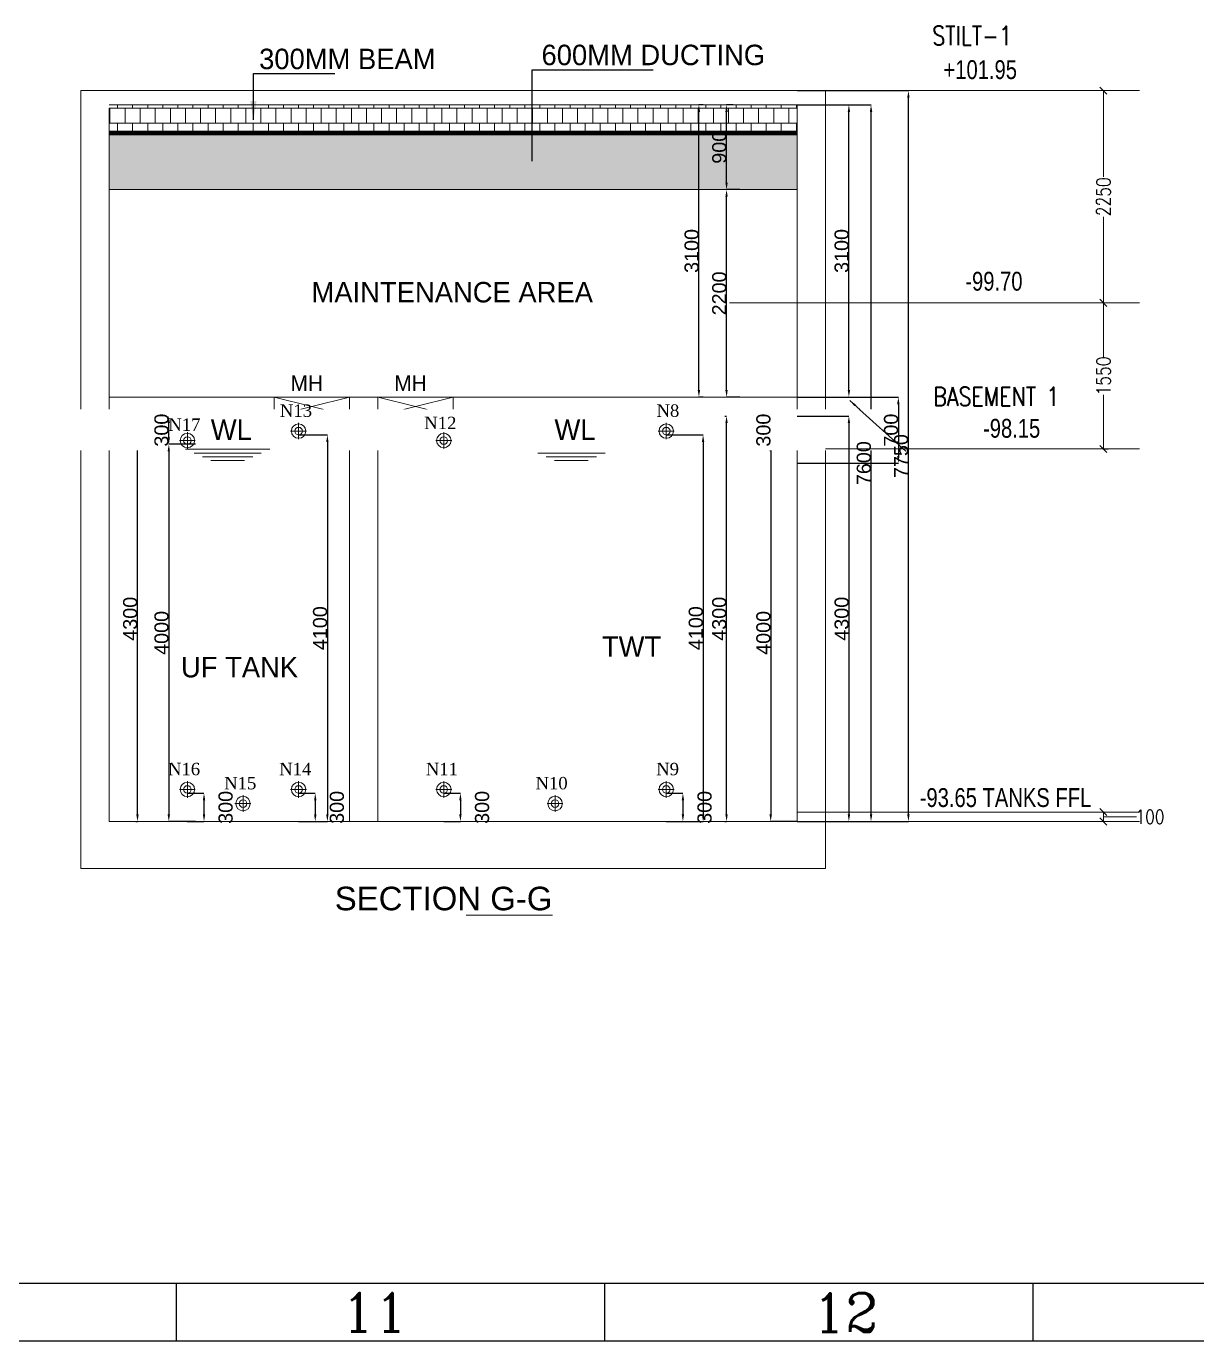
# Model space of a CAD drawing. Header units: millimetres. Extents: x -586673698 to -573385747, y -389867798 to -389752240.
# Drawn here: x -586628628 to -586616213, y -389809116 to -389795179 of the extents above; entities that cross this region are included whole.
import ezdxf

# ---------------------------------------------------------------- set-up
doc = ezdxf.new("R2010")
doc.units = ezdxf.units.MM
doc.header["$LTSCALE"] = 100
doc.linetypes.add('DASHED', pattern=[19.05, 12.7, -6.35])
for name, color, linetype, lineweight in [('A3-DIM', 4, 'Continuous', 13), ('dim', 11, 'Continuous', 13), ('PL-DOMESTIC WATER TANK', 171, 'Continuous', 0)]:
    doc.layers.add(name, color=color, linetype=linetype, lineweight=lineweight)
for name, color, linetype in [('DT-PL-SHAFT', 230, 'Continuous'), ('DT-PL-SUMP', 230, 'Continuous'), ('DT-PL-Text', 181, 'Continuous'), ('LINE', 9, 'Continuous'), ('MAN', 7, 'Continuous'), ('PL-TEXT', 241, 'Continuous'), ('PS_DIM', 9, 'Continuous'), ('T', 2, 'Continuous')]:
    doc.layers.add(name, color=color, linetype=linetype)
doc.styles.add('Arial', font='arial.ttf')
doc.styles.add('ARIEL', font='arial.ttf')
doc.styles.add('combine', font='romanc.shx', dxfattribs={"width": 0.8})
doc.styles.add('ROMANTIC', font='romantic.ttf')
doc.styles.add('simplex-0.8', font='simplex.shx', dxfattribs={"width": 0.8})
doc.styles.add('style1', font='romanc.shx')
doc.dimstyles.new('75 ISO', dxfattribs={"dimtxt": 100, "dimasz": 75, "dimexe": 75, "dimexo": 0.7, "dimgap": 0.4, "dimtad": 0, "dimtoh": 1, "dimdec": 0, "dimdsep": 46, "dimtxsty": 'combine', "dimblk": 'OBLIQUE', "dimcen": 0, "dimclrd": 11, "dimclre": 2, "dimclrt": 4, "dimadec": 1, "dimazin": 2, "dimtfac": 1, "dimtdec": 0, "dimtmove": 2, "dimatfit": 3, "dimldrblk": 'OBLIQUE', "dimfxl": 0, "dimtolj": 1, "dimtzin": 0, "dimlwd": -1, "dimlwe": -1, "dimarcsym": 0})
doc.dimstyles.new('V Mts', dxfattribs={"dimtxt": 150, "dimasz": 75, "dimexe": 0.1, "dimexo": 0, "dimgap": 0.01, "dimtad": 1, "dimdec": 0, "dimzin": 3, "dimdsep": 46, "dimtxsty": 'Arial', "dimsah": 1, "dimcen": 0.09375, "dimdle": 0.01, "dimclrd": 8, "dimclre": 8, "dimclrt": 256, "dimadec": 0, "dimazin": 0, "dimtfac": 0.7, "dimtdec": 3, "dimtofl": 0, "dimtmove": 2, "dimatfit": 3, "dimfxl": 0, "dimfrac": 1, "dimtolj": 1, "dimtzin": 0, "dimarcsym": 0})
pattern_1 = [(0, (-585744700.16, -389664685.21), (0, 160), []), (90, (-585744700.16, -389664685.214), (-80, 160), [160, -160])]

# ---------------------------------------------------------------- blocks, each defined once
blk = doc.blocks.new('*D944')
at = {"layer": 'Defpoints', "color": 0, "ltscale": 5, "transparency": 16777216}
for p in [(-586620450, -389799611), (-586620732, -389803611), (-586620450, -389803611)]:
    blk.add_point(p, dxfattribs=at)
at = {"layer": 'DT-PL-SHAFT', "color": 8, "lineweight": -2, "ltscale": 5, "transparency": 16777216}
for p, q in [((-586620450, -389799611), (-586620732, -389799611)), ((-586620732, -389799686), (-586620732, -389803536)), ((-586620450, -389803611), (-586620732, -389803611))]:
    blk.add_line(p, q, dxfattribs=at)
at = {"layer": 'DT-PL-SHAFT', "color": 8, "ltscale": 5, "transparency": 16777216}
for points in [[(-586620745, -389799686), (-586620720, -389799686), (-586620732, -389799611)], [(-586620745, -389803536), (-586620720, -389803536), (-586620732, -389803611)]]:
    blk.add_solid(points, dxfattribs=at)
at = {"layer": 'DT-PL-SHAFT', "lineweight": 13, "ltscale": 5, "transparency": 16777216, "insert": (-586620809, -389801611), "char_height": 150, "attachment_point": 5, "rotation": 90, "style": 'Arial'}
blk.add_mtext('\\A1;4000', dxfattribs=at)
blk = doc.blocks.new('*D945')
at = {"layer": 'Defpoints', "color": 0, "ltscale": 5, "transparency": 16777216}
for p in [(-586620732, -389799311), (-586620732, -389799311), (-586620732, -389799611)]:
    blk.add_point(p, dxfattribs=at)
at = {"layer": 'DT-PL-SHAFT', "color": 8, "lineweight": -2, "ltscale": 5, "transparency": 16777216}
for p, q in [((-586620732, -389799311), (-586620732, -389799311)), ((-586620732, -389799536), (-586620732, -389799386)), ((-586620732, -389799611), (-586620732, -389799611))]:
    blk.add_line(p, q, dxfattribs=at)
at = {"layer": 'DT-PL-SHAFT', "color": 8, "ltscale": 5, "transparency": 16777216}
for points in [[(-586620745, -389799386), (-586620720, -389799386), (-586620732, -389799311)], [(-586620745, -389799536), (-586620720, -389799536), (-586620732, -389799611)]]:
    blk.add_solid(points, dxfattribs=at)
at = {"layer": 'DT-PL-SHAFT', "lineweight": 13, "ltscale": 5, "transparency": 16777216, "insert": (-586620809, -389799461), "char_height": 150, "attachment_point": 5, "rotation": 90, "style": 'Arial'}
blk.add_mtext('\\A1;300', dxfattribs=at)
blk = doc.blocks.new('*D946')
at = {"layer": 'Defpoints', "color": 0, "ltscale": 5, "transparency": 16777216}
for p in [(-586620450, -389796011, -3), (-586619668, -389796011), (-586620450, -389803611)]:
    blk.add_point(p, dxfattribs=at)
at = {"layer": 'DT-PL-SHAFT', "color": 8, "lineweight": -2, "ltscale": 5, "transparency": 16777216}
for p, q in [((-586620450, -389796011), (-586619667, -389796011)), ((-586619668, -389803536), (-586619668, -389796086)), ((-586620450, -389803611), (-586619667, -389803611))]:
    blk.add_line(p, q, dxfattribs=at)
at = {"layer": 'DT-PL-SHAFT', "color": 8, "ltscale": 5, "transparency": 16777216}
for points in [[(-586619680, -389796086), (-586619655, -389796086), (-586619668, -389796011)], [(-586619680, -389803536), (-586619655, -389803536), (-586619668, -389803611)]]:
    blk.add_solid(points, dxfattribs=at)
at = {"layer": 'DT-PL-SHAFT', "lineweight": 13, "ltscale": 5, "transparency": 16777216, "insert": (-586619744, -389799811), "char_height": 150, "attachment_point": 5, "rotation": 90, "style": 'Arial'}
blk.add_mtext('\\A1;7600', dxfattribs=at)
blk = doc.blocks.new('*D947')
at = {"layer": 'Defpoints', "color": 0, "ltscale": 5, "transparency": 16777216}
for p in [(-586627467, -389799311, 3), (-586627448, -389799311), (-586627467, -389803611, 0)]:
    blk.add_point(p, dxfattribs=at)
at = {"layer": 'DT-PL-SHAFT', "color": 8, "lineweight": -2, "ltscale": 5, "transparency": 16777216}
for p, q in [((-586627467, -389799311), (-586627448, -389799311)), ((-586627448, -389803536), (-586627448, -389799386)), ((-586627467, -389803611), (-586627448, -389803611))]:
    blk.add_line(p, q, dxfattribs=at)
at = {"layer": 'DT-PL-SHAFT', "color": 8, "ltscale": 5, "transparency": 16777216}
for points in [[(-586627461, -389799386), (-586627436, -389799386), (-586627448, -389799311)], [(-586627461, -389803536), (-586627436, -389803536), (-586627448, -389803611)]]:
    blk.add_solid(points, dxfattribs=at)
at = {"layer": 'DT-PL-SHAFT', "lineweight": 13, "ltscale": 5, "transparency": 16777216, "insert": (-586627525, -389801461), "char_height": 150, "attachment_point": 5, "rotation": 90, "style": 'Arial'}
blk.add_mtext('\\A1;4300', dxfattribs=at)
blk = doc.blocks.new('*D912')
at = {"layer": 'Defpoints', "color": 0, "ltscale": 5, "transparency": 16777216}
for p in [(-586626834, -389799611), (-586627116, -389803611), (-586626834, -389803611)]:
    blk.add_point(p, dxfattribs=at)
at = {"layer": 'DT-PL-SHAFT', "color": 8, "lineweight": -2, "ltscale": 5, "transparency": 16777216}
for p, q in [((-586626834, -389799611), (-586627116, -389799611)), ((-586627116, -389799686), (-586627116, -389803536)), ((-586626834, -389803611), (-586627116, -389803611))]:
    blk.add_line(p, q, dxfattribs=at)
at = {"layer": 'DT-PL-SHAFT', "color": 8, "ltscale": 5, "transparency": 16777216}
for points in [[(-586627129, -389799686), (-586627104, -389799686), (-586627116, -389799611)], [(-586627129, -389803536), (-586627104, -389803536), (-586627116, -389803611)]]:
    blk.add_solid(points, dxfattribs=at)
at = {"layer": 'DT-PL-SHAFT', "lineweight": 13, "ltscale": 5, "transparency": 16777216, "insert": (-586627193, -389801611), "char_height": 150, "attachment_point": 5, "rotation": 90, "style": 'Arial'}
blk.add_mtext('\\A1;4000', dxfattribs=at)
blk = doc.blocks.new('*D913')
at = {"layer": 'Defpoints', "color": 0, "ltscale": 5, "transparency": 16777216}
for p in [(-586627116, -389799311), (-586627116, -389799311), (-586627116, -389799611)]:
    blk.add_point(p, dxfattribs=at)
at = {"layer": 'DT-PL-SHAFT', "color": 8, "lineweight": -2, "ltscale": 5, "transparency": 16777216}
for p, q in [((-586627116, -389799311), (-586627116, -389799311)), ((-586627116, -389799536), (-586627116, -389799386)), ((-586627116, -389799611), (-586627116, -389799611))]:
    blk.add_line(p, q, dxfattribs=at)
at = {"layer": 'DT-PL-SHAFT', "color": 8, "ltscale": 5, "transparency": 16777216}
for points in [[(-586627129, -389799386), (-586627104, -389799386), (-586627116, -389799311)], [(-586627129, -389799536), (-586627104, -389799536), (-586627116, -389799611)]]:
    blk.add_solid(points, dxfattribs=at)
at = {"layer": 'DT-PL-SHAFT', "lineweight": 13, "ltscale": 5, "transparency": 16777216, "insert": (-586627193, -389799461), "char_height": 150, "attachment_point": 5, "rotation": 90, "style": 'Arial'}
blk.add_mtext('\\A1;300', dxfattribs=at)
blk = doc.blocks.new('*D914')
at = {"layer": 'Defpoints', "color": 0, "ltscale": 5, "transparency": 16777216}
for p in [(-586621219, -389799311, 3), (-586621200, -389799311), (-586621219, -389803611, 0)]:
    blk.add_point(p, dxfattribs=at)
at = {"layer": 'DT-PL-SHAFT', "color": 8, "lineweight": -2, "ltscale": 5, "transparency": 16777216}
for p, q in [((-586621219, -389799311), (-586621200, -389799311)), ((-586621200, -389803536), (-586621200, -389799386)), ((-586621219, -389803611), (-586621200, -389803611))]:
    blk.add_line(p, q, dxfattribs=at)
at = {"layer": 'DT-PL-SHAFT', "color": 8, "ltscale": 5, "transparency": 16777216}
for points in [[(-586621213, -389799386), (-586621188, -389799386), (-586621200, -389799311)], [(-586621213, -389803536), (-586621188, -389803536), (-586621200, -389803611)]]:
    blk.add_solid(points, dxfattribs=at)
at = {"layer": 'DT-PL-SHAFT', "lineweight": 13, "ltscale": 5, "transparency": 16777216, "insert": (-586621277, -389801461), "char_height": 150, "attachment_point": 5, "rotation": 90, "style": 'Arial'}
blk.add_mtext('\\A1;4300', dxfattribs=at)
blk = doc.blocks.new('*D915')
at = {"layer": 'Defpoints', "color": 0, "ltscale": 5, "transparency": 16777216}
for p in [(-586621200, -389796911), (-586621059, -389796911, 0), (-586621059, -389799111, 3)]:
    blk.add_point(p, dxfattribs=at)
at = {"layer": 'DT-PL-SHAFT', "color": 8, "lineweight": -2, "ltscale": 5, "transparency": 16777216}
for p, q in [((-586621059, -389796911), (-586621200, -389796911)), ((-586621200, -389799036), (-586621200, -389796986)), ((-586621059, -389799111), (-586621200, -389799111))]:
    blk.add_line(p, q, dxfattribs=at)
at = {"layer": 'DT-PL-SHAFT', "color": 8, "ltscale": 5, "transparency": 16777216}
for points in [[(-586621213, -389796986), (-586621188, -389796986), (-586621200, -389796911)], [(-586621213, -389799036), (-586621188, -389799036), (-586621200, -389799111)]]:
    blk.add_solid(points, dxfattribs=at)
at = {"layer": 'DT-PL-SHAFT', "lineweight": 13, "ltscale": 5, "transparency": 16777216, "insert": (-586621277, -389798011), "char_height": 150, "attachment_point": 5, "rotation": 90, "style": 'Arial'}
blk.add_mtext('\\A1;2200', dxfattribs=at)
blk = doc.blocks.new('*D916')
at = {"layer": 'Defpoints', "color": 0, "ltscale": 5, "transparency": 16777216}
for p in [(-586621200, -389796011), (-586621130, -389796011, 0), (-586621130, -389796911)]:
    blk.add_point(p, dxfattribs=at)
at = {"layer": 'DT-PL-SHAFT', "color": 8, "lineweight": -2, "ltscale": 5, "transparency": 16777216}
for p, q in [((-586621130, -389796011), (-586621200, -389796011)), ((-586621200, -389796836), (-586621200, -389796086)), ((-586621130, -389796911), (-586621200, -389796911))]:
    blk.add_line(p, q, dxfattribs=at)
at = {"layer": 'DT-PL-SHAFT', "color": 8, "ltscale": 5, "transparency": 16777216}
for points in [[(-586621213, -389796086), (-586621188, -389796086), (-586621200, -389796011)], [(-586621213, -389796836), (-586621188, -389796836), (-586621200, -389796911)]]:
    blk.add_solid(points, dxfattribs=at)
at = {"layer": 'DT-PL-SHAFT', "lineweight": 13, "ltscale": 5, "transparency": 16777216, "insert": (-586621277, -389796461), "char_height": 150, "attachment_point": 5, "rotation": 90, "style": 'Arial'}
blk.add_mtext('\\A1;900', dxfattribs=at)
blk = doc.blocks.new('*D917')
at = {"layer": 'Defpoints', "color": 0, "ltscale": 5, "transparency": 16777216}
for p in [(-586620450, -389796011, 0), (-586619903, -389796011), (-586620450, -389799111, 3)]:
    blk.add_point(p, dxfattribs=at)
at = {"layer": 'DT-PL-SHAFT', "color": 8, "lineweight": -2, "ltscale": 5, "transparency": 16777216}
for p, q in [((-586620450, -389796011), (-586619902, -389796011)), ((-586619903, -389799036), (-586619903, -389796086)), ((-586620450, -389799111), (-586619902, -389799111))]:
    blk.add_line(p, q, dxfattribs=at)
at = {"layer": 'DT-PL-SHAFT', "color": 8, "ltscale": 5, "transparency": 16777216}
for points in [[(-586619915, -389796086), (-586619890, -389796086), (-586619903, -389796011)], [(-586619915, -389799036), (-586619890, -389799036), (-586619903, -389799111)]]:
    blk.add_solid(points, dxfattribs=at)
at = {"layer": 'DT-PL-SHAFT', "lineweight": 13, "ltscale": 5, "transparency": 16777216, "insert": (-586619979, -389797561), "char_height": 150, "attachment_point": 5, "rotation": 90, "style": 'Arial'}
blk.add_mtext('\\A1;3100', dxfattribs=at)
blk = doc.blocks.new('*D918')
at = {"layer": 'Defpoints', "color": 0, "ltscale": 5, "transparency": 16777216}
for p in [(-586620450, -389799311, 3), (-586620450, -389803611, 0), (-586619903, -389803611)]:
    blk.add_point(p, dxfattribs=at)
at = {"layer": 'DT-PL-SHAFT', "color": 8, "lineweight": -2, "ltscale": 5, "transparency": 16777216}
for p, q in [((-586620450, -389799311), (-586619902, -389799311)), ((-586619903, -389799386), (-586619903, -389803536)), ((-586620450, -389803611), (-586619902, -389803611))]:
    blk.add_line(p, q, dxfattribs=at)
at = {"layer": 'DT-PL-SHAFT', "color": 8, "ltscale": 5, "transparency": 16777216}
for points in [[(-586619915, -389799386), (-586619890, -389799386), (-586619903, -389799311)], [(-586619915, -389803536), (-586619890, -389803536), (-586619903, -389803611)]]:
    blk.add_solid(points, dxfattribs=at)
at = {"layer": 'DT-PL-SHAFT', "lineweight": 13, "ltscale": 5, "transparency": 16777216, "insert": (-586619979, -389801461), "char_height": 150, "attachment_point": 5, "rotation": 90, "style": 'Arial'}
blk.add_mtext('\\A1;4300', dxfattribs=at)
blk = doc.blocks.new('*D919')
at = {"layer": 'Defpoints', "color": 0, "ltscale": 5, "transparency": 16777216}
for p in [(-586620450, -389799111, 6), (-586620450, -389799811, 6), (-586619378, -389799811)]:
    blk.add_point(p, dxfattribs=at)
at = {"layer": 'DT-PL-SHAFT', "color": 8, "lineweight": -2, "ltscale": 5, "transparency": 16777216}
for p, q in [((-586620450, -389799111), (-586619378, -389799111)), ((-586619378, -389799186), (-586619378, -389799736)), ((-586620450, -389799811), (-586619378, -389799811))]:
    blk.add_line(p, q, dxfattribs=at)
at = {"layer": 'DT-PL-SHAFT', "color": 8, "ltscale": 5, "transparency": 16777216}
for points in [[(-586619391, -389799186), (-586619366, -389799186), (-586619378, -389799111)], [(-586619391, -389799736), (-586619366, -389799736), (-586619378, -389799811)]]:
    blk.add_solid(points, dxfattribs=at)
at = {"layer": 'DT-PL-SHAFT', "lineweight": 13, "ltscale": 5, "transparency": 16777216, "insert": (-586619455, -389799461), "char_height": 150, "attachment_point": 5, "rotation": 90, "style": 'Arial'}
blk.add_mtext('\\A1;700', dxfattribs=at)
blk = doc.blocks.new('_Oblique')
at = {"color": 0, "linetype": 'ByBlock', "lineweight": -2}
blk.add_line((-0.5, -0.5), (0.5, 0.5), dxfattribs=at)
blk = doc.blocks.new('*D920')
at = {"layer": 'Defpoints', "color": 0, "transparency": 16777216}
for p in [(-586617333, -389795861, 0), (-586617203, -389795861), (-586617333, -389798111, 0)]:
    blk.add_point(p, dxfattribs=at)
at = {"layer": 'dim', "color": 2, "transparency": 16777216}
for p, q in [((-586617204, -389795861), (-586617153, -389795861)), ((-586617204, -389798111), (-586617153, -389798111))]:
    blk.add_line(p, q, dxfattribs=at)
at = {"layer": 'dim', "color": 11, "transparency": 16777216}
for p, q in [((-586617203, -389795861), (-586617203, -389796774)), ((-586617203, -389798111), (-586617203, -389797198))]:
    blk.add_line(p, q, dxfattribs=at)
at = {"layer": 'dim', "color": 11, "transparency": 16777216, "xscale": 75, "yscale": 75, "zscale": 75}
for p, rotation in [((-586617203, -389795861), 90), ((-586617203, -389798111), 270)]:
    blk.add_blockref('_Oblique', p, dxfattribs=dict(at, rotation=rotation))
at = {"layer": 'dim', "color": 4, "lineweight": 13, "transparency": 16777216, "insert": (-586617203, -389796986), "char_height": 150, "attachment_point": 5, "rotation": 90, "style": 'simplex-0.8'}
blk.add_mtext('\\A1;2250', dxfattribs=at)
blk = doc.blocks.new('*D921')
at = {"layer": 'Defpoints', "color": 0, "transparency": 16777216}
for p in [(-586617333, -389798111, 0), (-586617333, -389799661, -3), (-586617203, -389799661)]:
    blk.add_point(p, dxfattribs=at)
at = {"layer": 'dim', "color": 2, "transparency": 16777216}
for p, q in [((-586617204, -389798111), (-586617153, -389798111)), ((-586617204, -389799661), (-586617153, -389799661))]:
    blk.add_line(p, q, dxfattribs=at)
at = {"layer": 'dim', "color": 11, "transparency": 16777216}
for p, q in [((-586617203, -389798111), (-586617203, -389798686)), ((-586617203, -389799661), (-586617203, -389799086))]:
    blk.add_line(p, q, dxfattribs=at)
at = {"layer": 'dim', "color": 11, "transparency": 16777216, "xscale": 75, "yscale": 75, "zscale": 75}
for p, rotation in [((-586617203, -389798111), 90), ((-586617203, -389799661), 270)]:
    blk.add_blockref('_Oblique', p, dxfattribs=dict(at, rotation=rotation))
at = {"layer": 'dim', "color": 4, "lineweight": 13, "transparency": 16777216, "insert": (-586617203, -389798886), "char_height": 150, "attachment_point": 5, "rotation": 90, "style": 'simplex-0.8'}
blk.add_mtext('\\A1;1550', dxfattribs=at)
blk = doc.blocks.new('FDHSJJ')
at = {"layer": 'PS_DIM', "color": 8, "lineweight": 20}
for points in [[(-10183220, -7990711), (-10183220, -7990886)], [(-10183135, -7990799), (-10183304, -7990799)]]:
    blk.add_lwpolyline(points, dxfattribs=at)
at = {"layer": 'PS_DIM', "color": 30, "lineweight": 20, "true_color": 0xf8991e}
for radius in [76.6, 40]:
    blk.add_circle((-10183220, -7990799), radius, dxfattribs=at)
blk = doc.blocks.new('*D1005')
at = {"layer": 'Defpoints', "color": 0, "ltscale": 5, "transparency": 16777216}
for p in [(-586621840, -389803311, 12), (-586621840, -389803611, -3), (-586621663, -389803611)]:
    blk.add_point(p, dxfattribs=at)
at = {"layer": 'DT-PL-SHAFT', "color": 8, "lineweight": -2, "ltscale": 5, "transparency": 16777216}
for p, q in [((-586621840, -389803311), (-586621663, -389803311)), ((-586621663, -389803386), (-586621663, -389803536)), ((-586621840, -389803611), (-586621663, -389803611))]:
    blk.add_line(p, q, dxfattribs=at)
at = {"layer": 'DT-PL-SHAFT', "color": 8, "ltscale": 5, "transparency": 16777216}
for points in [[(-586621676, -389803386), (-586621651, -389803386), (-586621663, -389803311)], [(-586621676, -389803536), (-586621651, -389803536), (-586621663, -389803611)]]:
    blk.add_solid(points, dxfattribs=at)
at = {"layer": 'DT-PL-SHAFT', "lineweight": 13, "ltscale": 5, "transparency": 16777216, "insert": (-586621433, -389803461), "char_height": 150, "attachment_point": 5, "rotation": 90, "style": 'Arial'}
blk.add_mtext('\\A1;300', dxfattribs=at)
blk = doc.blocks.new('*D1007')
at = {"layer": 'Defpoints', "color": 0, "ltscale": 5, "transparency": 16777216}
for p in [(-586624200, -389803311, 12), (-586624200, -389803611, -3), (-586624023, -389803611)]:
    blk.add_point(p, dxfattribs=at)
at = {"layer": 'DT-PL-SHAFT', "color": 8, "lineweight": -2, "ltscale": 5, "transparency": 16777216}
for p, q in [((-586624200, -389803311), (-586624023, -389803311)), ((-586624023, -389803386), (-586624023, -389803536)), ((-586624200, -389803611), (-586624023, -389803611))]:
    blk.add_line(p, q, dxfattribs=at)
at = {"layer": 'DT-PL-SHAFT', "color": 8, "ltscale": 5, "transparency": 16777216}
for points in [[(-586624036, -389803386), (-586624011, -389803386), (-586624023, -389803311)], [(-586624036, -389803536), (-586624011, -389803536), (-586624023, -389803611)]]:
    blk.add_solid(points, dxfattribs=at)
at = {"layer": 'DT-PL-SHAFT', "lineweight": 13, "ltscale": 5, "transparency": 16777216, "insert": (-586623793, -389803461), "char_height": 150, "attachment_point": 5, "rotation": 90, "style": 'Arial'}
blk.add_mtext('\\A1;300', dxfattribs=at)
blk = doc.blocks.new('*D1008')
at = {"layer": 'Defpoints', "color": 0, "ltscale": 5, "transparency": 16777216}
for p in [(-586625740, -389803311, 12), (-586625740, -389803611, -3), (-586625563, -389803611)]:
    blk.add_point(p, dxfattribs=at)
at = {"layer": 'DT-PL-SHAFT', "color": 8, "lineweight": -2, "ltscale": 5, "transparency": 16777216}
for p, q in [((-586625740, -389803311), (-586625563, -389803311)), ((-586625563, -389803386), (-586625563, -389803536)), ((-586625740, -389803611), (-586625563, -389803611))]:
    blk.add_line(p, q, dxfattribs=at)
at = {"layer": 'DT-PL-SHAFT', "color": 8, "ltscale": 5, "transparency": 16777216}
for points in [[(-586625575, -389803386), (-586625550, -389803386), (-586625563, -389803311)], [(-586625575, -389803536), (-586625550, -389803536), (-586625563, -389803611)]]:
    blk.add_solid(points, dxfattribs=at)
at = {"layer": 'DT-PL-SHAFT', "lineweight": 13, "ltscale": 5, "transparency": 16777216, "insert": (-586625333, -389803461), "char_height": 150, "attachment_point": 5, "rotation": 90, "style": 'Arial'}
blk.add_mtext('\\A1;300', dxfattribs=at)
blk = doc.blocks.new('*D1009')
at = {"layer": 'Defpoints', "color": 0, "ltscale": 5, "transparency": 16777216}
for p in [(-586626920, -389803311, 12), (-586626920, -389803611, -3), (-586626743, -389803611)]:
    blk.add_point(p, dxfattribs=at)
at = {"layer": 'DT-PL-SHAFT', "color": 8, "lineweight": -2, "ltscale": 5, "transparency": 16777216}
for p, q in [((-586626920, -389803311), (-586626743, -389803311)), ((-586626743, -389803386), (-586626743, -389803536)), ((-586626920, -389803611), (-586626743, -389803611))]:
    blk.add_line(p, q, dxfattribs=at)
at = {"layer": 'DT-PL-SHAFT', "color": 8, "ltscale": 5, "transparency": 16777216}
for points in [[(-586626755, -389803386), (-586626730, -389803386), (-586626743, -389803311)], [(-586626755, -389803536), (-586626730, -389803536), (-586626743, -389803611)]]:
    blk.add_solid(points, dxfattribs=at)
at = {"layer": 'DT-PL-SHAFT', "lineweight": 13, "ltscale": 5, "transparency": 16777216, "insert": (-586626513, -389803461), "char_height": 150, "attachment_point": 5, "rotation": 90, "style": 'Arial'}
blk.add_mtext('\\A1;300', dxfattribs=at)
blk = doc.blocks.new('*D1010')
at = {"layer": 'Defpoints', "color": 0, "ltscale": 5, "transparency": 16777216}
for p in [(-586621840, -389799511, 0), (-586621840, -389803611, -3), (-586621449, -389803611)]:
    blk.add_point(p, dxfattribs=at)
at = {"layer": 'DT-PL-SHAFT', "color": 8, "lineweight": -2, "ltscale": 5, "transparency": 16777216}
for p, q in [((-586621840, -389799511), (-586621449, -389799511)), ((-586621449, -389799586), (-586621449, -389803536)), ((-586621840, -389803611), (-586621449, -389803611))]:
    blk.add_line(p, q, dxfattribs=at)
at = {"layer": 'DT-PL-SHAFT', "color": 8, "ltscale": 5, "transparency": 16777216}
for points in [[(-586621462, -389799586), (-586621437, -389799586), (-586621449, -389799511)], [(-586621462, -389803536), (-586621437, -389803536), (-586621449, -389803611)]]:
    blk.add_solid(points, dxfattribs=at)
at = {"layer": 'DT-PL-SHAFT', "lineweight": 13, "ltscale": 5, "transparency": 16777216, "insert": (-586621526, -389801561), "char_height": 150, "attachment_point": 5, "rotation": 90, "style": 'Arial'}
blk.add_mtext('\\A1;4100', dxfattribs=at)
blk = doc.blocks.new('*D1011')
at = {"layer": 'Defpoints', "color": 0, "ltscale": 5, "transparency": 16777216}
for p in [(-586625740, -389799511, 1), (-586625740, -389803611, -3), (-586625434, -389803611)]:
    blk.add_point(p, dxfattribs=at)
at = {"layer": 'DT-PL-SHAFT', "color": 8, "lineweight": -2, "ltscale": 5, "transparency": 16777216}
for p, q in [((-586625740, -389799511), (-586625434, -389799511)), ((-586625434, -389799586), (-586625434, -389803536)), ((-586625740, -389803611), (-586625434, -389803611))]:
    blk.add_line(p, q, dxfattribs=at)
at = {"layer": 'DT-PL-SHAFT', "color": 8, "ltscale": 5, "transparency": 16777216}
for points in [[(-586625447, -389799586), (-586625422, -389799586), (-586625434, -389799511)], [(-586625447, -389803536), (-586625422, -389803536), (-586625434, -389803611)]]:
    blk.add_solid(points, dxfattribs=at)
at = {"layer": 'DT-PL-SHAFT', "lineweight": 13, "ltscale": 5, "transparency": 16777216, "insert": (-586625511, -389801561), "char_height": 150, "attachment_point": 5, "rotation": 90, "style": 'Arial'}
blk.add_mtext('\\A1;4100', dxfattribs=at)
blk = doc.blocks.new('SHEET')
at = {"color": 7}
for p, q in [((12, -976.65), (1464, -976.65)), ((916.5, -976.65), (916.5, -988.65)), ((1005.75, -976.65), (1005.75, -988.65)), ((1095, -976.65), (1095, -988.65)), ((0, -988.65), (1476, -988.65))]:
    blk.add_line(p, q, dxfattribs=at)
at = {"layer": 'T', "color": 7, "style": 'style1'}
for s, p in [('11', (950.93, -986.73)), ('12', (1049.04, -986.78))]:
    blk.add_text(s, height=8, dxfattribs=at).set_placement(p)
blk = doc.blocks.new('*D869')
at = {"layer": 'Defpoints', "color": 0, "transparency": 16777216}
for p in [(-586617333, -389803511, -5), (-586617333, -389803611, -5), (-586617203, -389803611)]:
    blk.add_point(p, dxfattribs=at)
at = {"layer": 'dim', "color": 2, "transparency": 16777216}
for p, q in [((-586617204, -389803511), (-586617153, -389803511)), ((-586617204, -389803611), (-586617153, -389803611))]:
    blk.add_line(p, q, dxfattribs=at)
at = {"layer": 'dim', "color": 11, "transparency": 16777216}
for p, q in [((-586617203, -389803511), (-586617203, -389803611)), ((-586617203, -389803561), (-586616853, -389803561)), ((-586616853, -389803561), (-586616852, -389803561))]:
    blk.add_line(p, q, dxfattribs=at)
at = {"layer": 'dim', "color": 11, "transparency": 16777216, "xscale": 75, "yscale": 75, "zscale": 75}
for p, rotation in [((-586617203, -389803511), 90), ((-586617203, -389803611), 270)]:
    blk.add_blockref('_Oblique', p, dxfattribs=dict(at, rotation=rotation))
at = {"layer": 'dim', "color": 4, "lineweight": 13, "transparency": 16777216, "insert": (-586616709, -389803561), "char_height": 150, "attachment_point": 5, "style": 'simplex-0.8'}
blk.add_mtext('\\A1;100', dxfattribs=at)
blk = doc.blocks.new('*D832')
at = {"layer": 'Defpoints', "color": 0, "ltscale": 5, "transparency": 16777216}
for p in [(-586621494, -389796011), (-586621450, -389796011, -2), (-586621450, -389799111, 1)]:
    blk.add_point(p, dxfattribs=at)
at = {"layer": 'DT-PL-SHAFT', "color": 8, "lineweight": -2, "ltscale": 5, "transparency": 16777216}
for p, q in [((-586621450, -389796011), (-586621494, -389796011)), ((-586621494, -389799036), (-586621494, -389796086)), ((-586621450, -389799111), (-586621494, -389799111))]:
    blk.add_line(p, q, dxfattribs=at)
at = {"layer": 'DT-PL-SHAFT', "color": 8, "ltscale": 5, "transparency": 16777216}
for points in [[(-586621506, -389796086), (-586621481, -389796086), (-586621494, -389796011)], [(-586621506, -389799036), (-586621481, -389799036), (-586621494, -389799111)]]:
    blk.add_solid(points, dxfattribs=at)
at = {"layer": 'DT-PL-SHAFT', "ltscale": 5, "transparency": 16777216, "insert": (-586621570, -389797561), "char_height": 150, "attachment_point": 5, "rotation": 90, "style": 'Arial'}
blk.add_mtext('\\A1;3100', dxfattribs=at)
blk = doc.blocks.new('*D833')
at = {"layer": 'Defpoints', "color": 0, "ltscale": 5, "transparency": 16777216}
for p in [(-586620450, -389795861, -2), (-586619271, -389795861), (-586620450, -389803611, -5)]:
    blk.add_point(p, dxfattribs=at)
at = {"layer": 'DT-PL-SHAFT', "color": 8, "lineweight": -2, "ltscale": 5, "transparency": 16777216}
for p, q in [((-586620450, -389795861), (-586619271, -389795861)), ((-586619271, -389803536), (-586619271, -389795936)), ((-586620450, -389803611), (-586619271, -389803611))]:
    blk.add_line(p, q, dxfattribs=at)
at = {"layer": 'DT-PL-SHAFT', "color": 8, "ltscale": 5, "transparency": 16777216}
for points in [[(-586619284, -389795936), (-586619259, -389795936), (-586619271, -389795861)], [(-586619284, -389803536), (-586619259, -389803536), (-586619271, -389803611)]]:
    blk.add_solid(points, dxfattribs=at)
at = {"layer": 'DT-PL-SHAFT', "ltscale": 5, "transparency": 16777216, "insert": (-586619348, -389799736), "char_height": 150, "attachment_point": 5, "rotation": 90, "style": 'Arial'}
blk.add_mtext('\\A1;7750', dxfattribs=at)

msp = doc.modelspace()

# ---------------------------------------------------------------- hatches: boundary and pattern name
at = {"layer": 'DT-PL-SHAFT', "lineweight": 13, "ltscale": 15}
h = msp.add_hatch(dxfattribs=at)
h.set_pattern_fill('AR-B88', color=2, scale=20)
h.set_pattern_definition(pattern_1)
h.paths.add_polyline_path([(-586620449.8, -389796310.9), (-586620449.8, -389796010.9), (-586627749.6, -389796010.9), (-586627749.6, -389796310.9)])
h = msp.add_hatch(dxfattribs=at)
h.set_pattern_fill('AR-B88', color=4, scale=20)
h.set_pattern_definition(pattern_1)
h.paths.add_polyline_path([(-586593388.9, -389796815.4), (-586593388.9, -389796506.3)], flags=16)
h.paths.add_polyline_path([(-586620449.8, -389796910.9), (-586620449.8, -389796310.9), (-586627749.6, -389796310.9), (-586627749.6, -389796910.9)])

# ---------------------------------------------------------------- linework, layer by layer
at = {"layer": 'DT-PL-SHAFT', "color": 1, "lineweight": 13, "ltscale": 5}
for p, q in [((-586627749.6, -389803610.9, -305.7), (-586627749.6, -389799110.9, -305.7)), ((-586627749.6, -389799110.9, -305.7), (-586620449.8, -389799110.9, -305.7)), ((-586620449.8, -389799110.9, -305.7), (-586622449.8, -389799110.9, -305.7)), ((-586627749.6, -389799310.9, -305.7), (-586620449.8, -389799310.9, -305.7))]:
    msp.add_line(p, q, dxfattribs=at)
at = {"layer": 'DT-PL-SHAFT', "color": 215, "lineweight": 13, "ltscale": 5, "true_color": 0xa953a0}
for p, q in [((-586627749.6, -389799610.9, -305.7), (-586625199.5, -389799610.9, -305.7)), ((-586624899.5, -389799610.9, -305.7), (-586620449.8, -389799610.9, -305.7))]:
    msp.add_line(p, q, dxfattribs=at)
at = {"layer": 'DT-PL-SHAFT', "color": 1, "lineweight": 13, "ltscale": 5, "elevation": -308.7}
for points in [[(-586628049.6, -389804110.9), (-586628049.6, -389795860.9)], [(-586628049.6, -389795860.9), (-586620149.8, -389795860.9)], [(-586620149.8, -389795860.9), (-586620149.8, -389804110.9)], [(-586627749.6, -389796010.9), (-586620449.8, -389796010.9)], [(-586627749.6, -389803610.9), (-586627749.6, -389796045.2)], [(-586620449.8, -389796010.9), (-586620449.8, -389803610.9)], [(-586620449.8, -389803610.9), (-586627749.6, -389803610.9)]]:
    msp.add_lwpolyline(points, dxfattribs=at)
at = {"layer": 'DT-PL-SHAFT', "color": 5, "lineweight": 13, "ltscale": 5, "const_width": 50, "elevation": -308.7}
msp.add_lwpolyline([(-586627749.6, -389796310.9), (-586620449.8, -389796310.9)], dxfattribs=at)
at = {"layer": 'DT-PL-SHAFT', "color": 11, "lineweight": 13, "ltscale": 5, "true_color": 0xf27172}
for points, elevation in [([(-586627749.6, -389796910.9), (-586620449.8, -389796910.9)], -308.7), ([(-586626223.9, -389799743.7), (-586626759.9, -389799743.7)], -305.7), ([(-586622578.3, -389799743.7), (-586623114.3, -389799743.7)], -305.7), ([(-586626312.8, -389799784.1), (-586626671, -389799784.1)], -305.7), ([(-586622667.2, -389799784.1), (-586623025.4, -389799784.1)], -305.7)]:
    msp.add_lwpolyline(points, dxfattribs=dict(at, elevation=elevation))
at = {"layer": 'DT-PL-SUMP', "color": 8, "lineweight": 13, "ltscale": 0.5}
for p, q in [((-586620149.8, -389795860.9, -311.8), (-586616819.5, -389795860.9, -311.8)), ((-586621168.7, -389798110.9, -311.8), (-586616819.5, -389798110.9, -311.8)), ((-586620449.8, -389803510.9, -311.7), (-586616819.5, -389803510.9, -310.9)), ((-586620449.8, -389803610.9, -311.7), (-586616819.5, -389803610.9, -310.9))]:
    msp.add_line(p, q, dxfattribs=at)
at = {"layer": 'PL-DOMESTIC WATER TANK', "lineweight": 13, "ltscale": 200, "elevation": -308.7}
msp.add_lwpolyline([(-586620149.8, -389804110.9), (-586628049.6, -389804110.9)], dxfattribs=at)

# ---------------------------------------------------------------- block references
at = {"color": 114, "lineweight": 13, "true_color": 0x139b48, "xscale": -1}
for p in [(-596810139.3, -381812472.2, -311.8), (-596808959.3, -381812472.2, -311.8), (-596807419.5, -381812472.2, -313.3), (-596805059.5, -381812472.2, -313.3), (-596809549.3, -381812622.2, -295.1), (-596806239.5, -381812622.2, -296.6)]:
    msp.add_blockref('FDHSJJ', p, dxfattribs=at)

# ---------------------------------------------------------------- texts
at = {"layer": 'A3-DIM', "color": 1, "lineweight": 13}
for p in [(-586625825.8, -389799047, -378.6), (-586624725.8, -389799047, -378.6)]:
    msp.add_text('MH', height=166.57, dxfattribs=at).set_placement(p)
at = {"layer": 'DT-PL-SHAFT', "color": 1, "lineweight": 13}
for s, height, p in [('300MM BEAM', 217.15, (-586626158.5, -389795633.2, -311.4)), ('600MM DUCTING', 217.152, (-586623163.1, -389795591, -311.4))]:
    msp.add_text(s, height=height, dxfattribs=at).set_placement(p)
at = {"layer": 'DT-PL-SHAFT', "color": 140, "lineweight": 13}
for s, height, p in [('MAINTENANCE AREA', 217.152, (-586625602.2, -389798106.6, -314.6)), ('TWT', 217.15, (-586622522.4, -389801863.5, -314.6)), ('UF TANK', 217.15, (-586626986.8, -389802082.4, -314.6))]:
    msp.add_text(s, height=height, dxfattribs=at).set_placement(p)
at = {"layer": 'DT-PL-Text', "color": 181, "lineweight": 13, "style": 'ROMANTIC'}
for s, p in [('N16', (-586627125.1, -389803119.9, -310)), ('N14', (-586625946, -389803119.9, -310)), ('N11', (-586624390.9, -389803119.9, -311.6)), ('N9', (-586621946.8, -389803119.9, -311.6)), ('N15', (-586626529.4, -389803269.9, -293.4)), ('N10', (-586623226.8, -389803269.9, -294.9))]:
    msp.add_text(s, height=131.18, rotation=0.01687, dxfattribs=at).set_placement(p)
at = {"layer": 'MAN', "color": 241, "lineweight": 13, "style": 'ARIEL'}
msp.add_text('%%USECTION G-G', height=250, dxfattribs=at).set_placement((-586625356, -389804552.4, -305.5))
at = {"layer": 'PL-TEXT', "lineweight": 13, "char_height": 200, "width": 15478.707, "attachment_point": 5, "style": 'simplex-0.8'}
for s, insert in [('STILT-1', (-586618596.3, -389795278.6, -312.6)), ('{\\fCentury Gothic|b0|i0|c0|p34;+101.95}', (-586618509.7, -389795639.6, -311.8)), ('{\\fCentury Gothic|b0|i0|c0|p34;-99.70}', (-586618364.5, -389797883.2, -311.8)), ('{\\fCentury Gothic|b0|i0|c0|p34;-93.65 TANKS FFL}', (-586618242, -389803358.5, -314.4))]:
    msp.add_mtext(s, dxfattribs=dict(at, insert=insert))

# ---------------------------------------------------------------- dimensions: what is measured, and where the dimension line sits
at = {"layer": 'dim', "lineweight": 13}
for p1, p2, distance, picture, middle in [((-586617333, -389798110.9, -311.8), (-586617333, -389795860.9, -311.8), -129.9, '*D920', (-586617203.1, -389796985.9, -311.8)), ((-586617333, -389803510.9, -311), (-586617333, -389803610.9, -311), 129.9, '*D869', (-586616851.7, -389803560.9, -306.4))]:
    dim = msp.add_aligned_dim(p1=p1, p2=p2, distance=distance, dimstyle='75 ISO', override={"dimtxt": 150, "dimexe": 50, "dimtxsty": 'simplex-0.8', "dimtmove": 1}, dxfattribs=at)
    dim.commit()
    dim.dimension.update_dxf_attribs({"geometry": picture, "text_midpoint": middle})
at = {"layer": 'DT-PL-SHAFT', "color": 1, "ltscale": 5}
dim = msp.add_aligned_dim(p1=(-586621449.8, -389799110.9, -305.7), p2=(-586621449.8, -389796010.9, -308.7), distance=44, dimstyle='V Mts', dxfattribs=at)
dim.commit()
dim.dimension.update_dxf_attribs({"geometry": '*D832', "text_midpoint": (-586621570.4, -389797560.9, -306.4)})
at = {"layer": 'DT-PL-SHAFT', "color": 1, "lineweight": 13, "ltscale": 5}
for p1, p2, distance, picture, middle in [((-586621129.6, -389796910.9, -308.6), (-586621129.6, -389796010.9, -308.7), 70.6, '*D916', (-586621276.8, -389796460.9, -308.6)), ((-586620449.8, -389799110.9, -305.7), (-586620449.8, -389796010.9, -308.7), -547.2, '*D917', (-586619979.2, -389797560.9, -308.6)), ((-586621058.9, -389799110.9, -305.7), (-586621058.9, -389796910.9, -308.7), 141.2, '*D915', (-586621276.8, -389798010.9, -308.6)), ((-586626919.5, -389803310.9, -311.8), (-586626919.5, -389803610.9, -327), 176.7, '*D1009', (-586626512.9, -389803460.9, -323.9)), ((-586625739.5, -389803310.9, -311.8), (-586625739.5, -389803610.9, -327), 176.7, '*D1008', (-586625332.9, -389803460.9, -323.9)), ((-586624199.7, -389803310.9, -313.3), (-586624199.7, -389803610.9, -328.6), 176.7, '*D1007', (-586623793, -389803460.9, -325.4)), ((-586621839.7, -389803310.9, -313.3), (-586621839.7, -389803610.9, -328.6), 176.7, '*D1005', (-586621433, -389803460.9, -325.4))]:
    dim = msp.add_aligned_dim(p1=p1, p2=p2, distance=distance, dimstyle='V Mts', dxfattribs=at)
    dim.commit()
    dim.dimension.update_dxf_attribs({"geometry": picture, "text_midpoint": middle})

# ---------------------------------------------------------------- leaders
for points, override in [([(-586626218.9, -389796172.2, -308.6), (-586626218.9, -389795679.3, -308.6), (-586625354.8, -389795679.3, -308.6)], {"dimasz": 200, "dimgap": 0.01, "dimtad": 0, "dimclrd": 5}), ([(-586623262.5, -389796608.3, -308.6), (-586623262.5, -389795639.9, -308.6), (-586621980.1, -389795639.9, -308.6)], {"dimasz": 200, "dimtad": 0, "dimclrd": 5})]:
    msp.add_leader(points, dimstyle='V Mts', override=override, dxfattribs=at)

# ---------------------------------------------------------------- next in the draw order: texts
at = {"layer": 'DT-PL-SHAFT', "color": 140, "lineweight": 13, "insert": (-586622807.4, -389799456.3, -302.6), "char_height": 217.15, "width": 15478.707, "attachment_point": 5, "bg_fill": 2}
msp.add_mtext('WL', dxfattribs=at)

# ---------------------------------------------------------------- next in the draw order: linework, layer by layer
at = {"color": 11, "lineweight": 13, "true_color": 0xf27172, "elevation": -311.8}
for points in [[(-586625999.5, -389799310.9), (-586625999.5, -389799110.9), (-586625199.5, -389799110.9), (-586625199.5, -389799310.9)], [(-586624899.5, -389799310.9), (-586624899.5, -389799110.9), (-586624099.5, -389799110.9), (-586624099.5, -389799310.9)]]:
    msp.add_lwpolyline(points, close=True, dxfattribs=at)
at = {"layer": 'DT-PL-SHAFT', "color": 8, "linetype": 'DASHED', "lineweight": 13, "ltscale": 5}
for p, q in [((-586625999.5, -389799110.9, -317.8), (-586625199.5, -389799310.9, -317.8)), ((-586625199.5, -389799110.9, -317.8), (-586625999.5, -389799310.9, -317.8)), ((-586624899.5, -389799110.9, -317.8), (-586624099.5, -389799310.9, -317.8)), ((-586624099.5, -389799110.9, -317.8), (-586624899.5, -389799310.9, -317.8))]:
    msp.add_line(p, q, dxfattribs=at)
at = {"layer": 'DT-PL-SHAFT', "color": 1, "lineweight": 13, "ltscale": 5}
for p, q in [((-586625199.5, -389799310.9, -311.8), (-586625199.5, -389803610.9, -311.8)), ((-586624899.5, -389799310.9, -311.8), (-586624899.5, -389803610.9, -311.8))]:
    msp.add_line(p, q, dxfattribs=at)
at = {"layer": 'DT-PL-SHAFT', "color": 11, "lineweight": 13, "ltscale": 5, "true_color": 0xf27172, "elevation": -305.7}
for points in [[(-586622400.5, -389799663), (-586623292.1, -389799663)], [(-586622489.4, -389799703.4), (-586623203.2, -389799703.4)]]:
    msp.add_lwpolyline(points, dxfattribs=at)

# ---------------------------------------------------------------- next in the draw order: texts
at = {"layer": 'PL-TEXT', "lineweight": 13, "insert": (-586618176.5, -389799442.8, -311.8), "char_height": 200, "width": 15478.707, "attachment_point": 5, "style": 'simplex-0.8'}
msp.add_mtext('{\\fCentury Gothic|b0|i0|c0|p34;-98.15}', dxfattribs=at)

# ---------------------------------------------------------------- next in the draw order: dimensions: what is measured, and where the dimension line sits
at = {"layer": 'dim', "lineweight": 13}
dim = msp.add_aligned_dim(p1=(-586617333, -389798110.9, -311.8), p2=(-586617333, -389799660.9, -314.8), distance=129.9, dimstyle='75 ISO', override={"dimtxt": 150, "dimexe": 50, "dimtxsty": 'simplex-0.8', "dimtmove": 1}, dxfattribs=at)
dim.commit()
dim.dimension.update_dxf_attribs({"geometry": '*D921', "text_midpoint": (-586617203.1, -389798885.9, -311.8)})
at = {"layer": 'DT-PL-SHAFT', "color": 1, "lineweight": 13, "ltscale": 5}
for base, p1, p2, picture, middle in [((-586619667.6, -389796010.9, -305.7), (-586620449.8, -389803610.9, -305.7), (-586620449.8, -389796010.9, -308.7), '*D946', (-586619744.2, -389799810.9, -305.7)), ((-586620732.4, -389799310.9, -305.7), (-586620732.4, -389799610.9, -305.7), (-586620732.4, -389799310.9, -305.7), '*D945', (-586620809.1, -389799460.9, -305.7)), ((-586620732.3, -389803610.9, -305.7), (-586620449.8, -389799610.9, -305.7), (-586620449.8, -389803610.9, -305.7), '*D944', (-586620808.8, -389801610.9, -305.7))]:
    dim = msp.add_linear_dim(base=base, p1=p1, p2=p2, angle=90, dimstyle='V Mts', dxfattribs=at)
    dim.commit()
    dim.dimension.update_dxf_attribs({"geometry": picture, "text_midpoint": middle})
dim = msp.add_aligned_dim(p1=(-586627467.5, -389803610.9, -308.7), p2=(-586627467.5, -389799310.9, -305.7), distance=-19.3, dimstyle='V Mts', dxfattribs=at)
dim.commit()
dim.dimension.update_dxf_attribs({"geometry": '*D947', "text_midpoint": (-586627524.8, -389801460.9, -308.6)})

# ---------------------------------------------------------------- next in the draw order: texts
at = {"layer": 'DT-PL-SHAFT', "color": 140, "lineweight": 13, "insert": (-586626453, -389799456.3, -302.6), "char_height": 217.15, "width": 15478.707, "attachment_point": 5, "bg_fill": 2}
msp.add_mtext('WL', dxfattribs=at)

# ---------------------------------------------------------------- next in the draw order: linework, layer by layer
at = {"layer": 'DT-PL-SHAFT', "color": 11, "lineweight": 13, "ltscale": 5, "true_color": 0xf27172, "elevation": -305.7}
for points in [[(-586626046, -389799663), (-586626937.7, -389799663)], [(-586626135, -389799703.4), (-586626848.8, -389799703.4)]]:
    msp.add_lwpolyline(points, dxfattribs=at)
at = {"layer": 'DT-PL-SUMP', "color": 8, "lineweight": 13, "ltscale": 0.5}
msp.add_line((-586620149.8, -389799660.9, -311.8), (-586616819.5, -389799660.9, -311.8), dxfattribs=at)

# ---------------------------------------------------------------- next in the draw order: block references
at = {"color": 114, "lineweight": 13, "true_color": 0x139b48, "xscale": -1}
for p in [(-596808959.3, -381808672.2, -304.2), (-596805059.5, -381808672.2, -305.7), (-596810139.3, -381808772.2, -293.6), (-596807419.5, -381808772.2, -305.7)]:
    msp.add_blockref('FDHSJJ', p, dxfattribs=at)
at = {"layer": 'LINE', "color": 7, "linetype": 'ByBlock', "lineweight": 13, "ltscale": 2, "xscale": 50.91065699553089, "yscale": 50.91065699553089, "zscale": 50.91065699553089}
msp.add_blockref('SHEET', (-586673697.7, -389758783.3, -234.9), dxfattribs=at)

# ---------------------------------------------------------------- next in the draw order: texts
at = {"layer": 'DT-PL-Text', "color": 181, "lineweight": 13, "style": 'ROMANTIC'}
for s, p in [('N13', (-586625938.1, -389799319.9, -302.4)), ('N8', (-586621943.4, -389799319.9, -304)), ('N12', (-586624406.6, -389799450.3, -304)), ('N17', (-586627121.6, -389799468.4, -291.9))]:
    msp.add_text(s, height=131.18, rotation=0.01687, dxfattribs=at).set_placement(p)
at = {"layer": 'PL-TEXT', "lineweight": 13, "insert": (-586618339.5, -389799104.8, -312.6), "char_height": 200, "width": 15478.707, "attachment_point": 5, "style": 'simplex-0.8'}
msp.add_mtext('BASEMENT 1', dxfattribs=at)

# ---------------------------------------------------------------- next in the draw order: dimensions: what is measured, and where the dimension line sits
at = {"layer": 'DT-PL-SHAFT', "color": 1, "ltscale": 5}
dim = msp.add_aligned_dim(p1=(-586620449.8, -389803610.9, -311.7), p2=(-586620449.8, -389795860.9, -308.7), distance=-1178.5, dimstyle='V Mts', dxfattribs=at)
dim.commit()
dim.dimension.update_dxf_attribs({"geometry": '*D833', "text_midpoint": (-586619347.8, -389799735.9, -306.4)})
at = {"layer": 'DT-PL-SHAFT', "color": 1, "lineweight": 13, "ltscale": 5}
for base, p1, p2, picture, middle in [((-586619378.1, -389799810.9, -314.5), (-586620449.8, -389799110.9, -308.7), (-586620449.8, -389799810.9, -308.7), '*D919', (-586619454.7, -389799460.9, -314.5)), ((-586627116.3, -389799310.9, -305.7), (-586627116.3, -389799610.9, -305.7), (-586627116.3, -389799310.9, -305.7), '*D913', (-586627193, -389799460.9, -305.7)), ((-586627116.2, -389803610.9, -305.7), (-586626833.7, -389799610.9, -305.7), (-586626833.7, -389803610.9, -305.7), '*D912', (-586627192.8, -389801610.9, -305.7))]:
    dim = msp.add_linear_dim(base=base, p1=p1, p2=p2, angle=90, dimstyle='V Mts', dxfattribs=at)
    dim.commit()
    dim.dimension.update_dxf_attribs({"geometry": picture, "text_midpoint": middle})
for p1, p2, distance, picture, middle in [((-586621219.4, -389803610.9, -308.7), (-586621219.4, -389799310.9, -305.7), -19.3, '*D914', (-586621276.8, -389801460.9, -308.6)), ((-586620449.8, -389799310.9, -305.7), (-586620449.8, -389803610.9, -308.7), 547.2, '*D918', (-586619979.2, -389801460.9, -308.6)), ((-586625739.5, -389799510.9, -304.2), (-586625739.5, -389803610.9, -308.7), 305.4, '*D1011', (-586625510.8, -389801560.9, -305.6)), ((-586621839.7, -389799510.9, -305.7), (-586621839.7, -389803610.9, -308.7), 390.6, '*D1010', (-586621525.7, -389801560.9, -305.6))]:
    dim = msp.add_aligned_dim(p1=p1, p2=p2, distance=distance, dimstyle='V Mts', dxfattribs=at)
    dim.commit()
    dim.dimension.update_dxf_attribs({"geometry": picture, "text_midpoint": middle})

# ---------------------------------------------------------------- next in the draw order: leaders
msp.add_leader([(-586619892.6, -389799147.4, -314.5), (-586619297.8, -389799683.5, -314.5)], dimstyle='V Mts', override={"dimgap": 0.01, "dimtad": 0, "dimclrd": 140}, dxfattribs=at)

# ---------------------------------------------------------------- next in the draw order: texts
at = {"layer": 'DT-PL-SHAFT', "color": 140, "lineweight": 13, "insert": (-586631810.4, -389804581.6, -308.7), "char_height": 217.15, "width": 15478.707, "attachment_point": 5, "bg_fill": 2}
msp.add_mtext('WL', dxfattribs=at)

doc.saveas('drawing.dxf')
